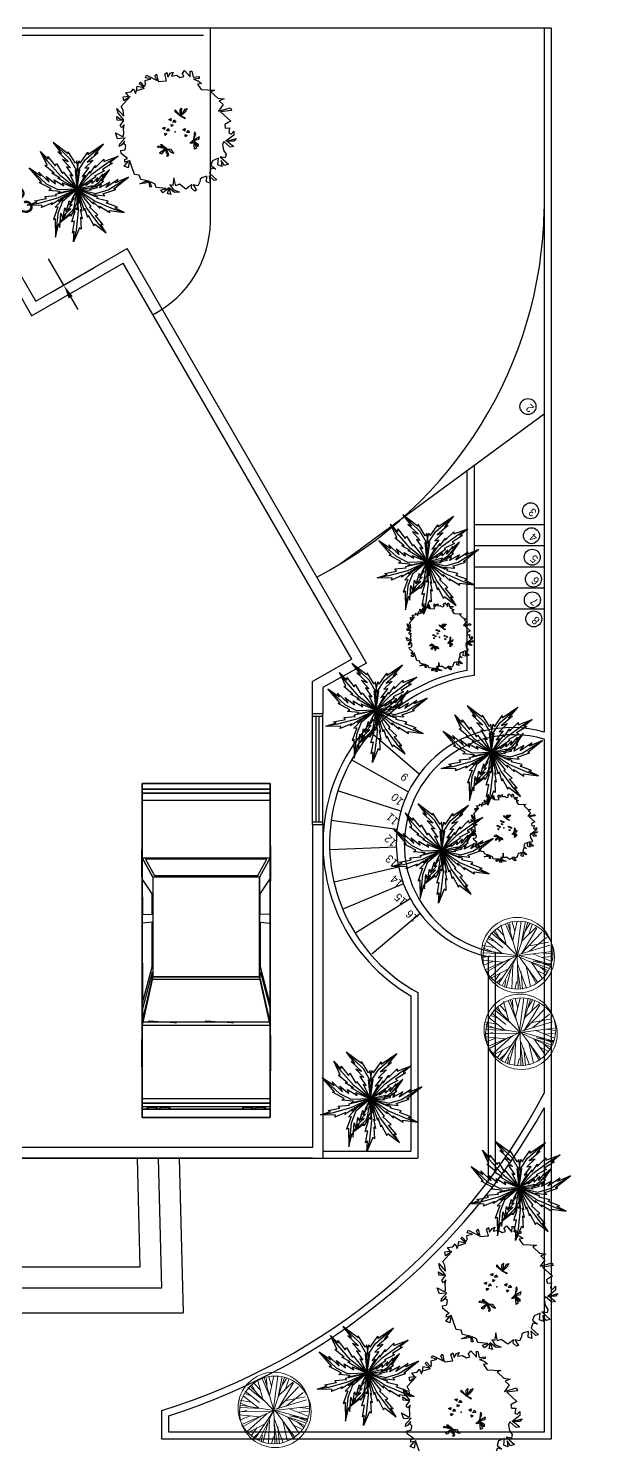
# Model space of a CAD drawing. Header units: millimetres. Extents: x 566 to 755, y 215 to 253.
# Drawn here: x 579.1 to 587.12, y 225.49 to 245.67 of the extents above; entities that cross this region are included whole.
import ezdxf
from ezdxf.enums import TextEntityAlignment as Align

# ---------------------------------------------------------------- set-up
doc = ezdxf.new("R2010")
doc.units = ezdxf.units.MM
doc.header["$LTSCALE"] = 0.05
for name, color, linetype in [('Arbol-Conservar', 84, 'Continuous'), ('escaleras', 30, 'Continuous'), ('muros', 2, 'Continuous'), ('ventanas', 1, 'Continuous')]:
    doc.layers.add(name, color=color, linetype=linetype)
doc.layers.add('Arbol-existente', color=40, linetype='Continuous', lineweight=9)
doc.layers.add('TEXTO', color=7, linetype='Continuous', lineweight=9)
doc.styles.add('ARIAL', font='arial.ttf')
doc.dimstyles.new('ISO-25', dxfattribs={"dimtxt": 0.3, "dimasz": 0.2, "dimexe": 0.5, "dimexo": 0.25, "dimtad": 1, "dimtxsty": 'Standard', "dimcen": 0.02, "dimadec": 0, "dimazin": 0, "dimtfac": 1, "dimtmove": 0, "dimatfit": 3, "dimfxl": 1, "dimarcsym": 0})

# ---------------------------------------------------------------- blocks, each defined once
blk = doc.blocks.new('Palma yuca-0')
for points in [[(0, 0), (0.285, 0.887), (0.196, 0.786), (0.21, 1.337), (0.121, 1.236), (-0.121, 1.826), (-0.145, 1.727), (-0.76, 2.383)], [(0, 0), (0.128, 0.902), (-0.085, 1.469), (-0.76, 2.383)], [(-0.76, 2.383), (-0.445, 1.79), (-0.603, 1.901), (-0.187, 1.357), (-0.446, 1.515), (-0.148, 1.052), (-0.32, 1.131), (-0.096, 0.64), (-0.227, 0.731), (0, 0)], [(0, 0), (0.405, 0.941), (0.913, 1.722), (1.257, 2.154), (1.005, 1.717), (1.127, 1.76), (0.786, 1.299), (0.91, 1.276), (0.538, 0.879), (0.616, 0.859), (0, 0), (0.268, 1.023), (0.298, 0.922), (0.411, 1.358), (0.44, 1.258), (0.678, 1.783), (0.719, 1.688), (1.257, 2.154)], [(0, 0), (-0.725, 0.724), (-1.264, 1.484), (-1.539, 1.963), (-1.226, 1.567), (-1.22, 1.697), (-0.918, 1.209), (-0.851, 1.316), (-0.619, 0.824), (-0.571, 0.89), (0, 0), (-0.852, 0.627), (-0.747, 0.617), (-1.111, 0.882), (-1.007, 0.873), (-1.407, 1.287), (-1.304, 1.29), (-1.539, 1.963)], [(0, 0), (-0.51, 0.43), (-0.418, 0.402), (-0.636, 0.732), (-0.544, 0.704), (-0.621, 1.154), (-0.57, 1.103), (-0.446, 1.735)], [(0, 0), (-0.421, 0.499), (-0.508, 0.924), (-0.446, 1.735)], [(-0.446, 1.735), (-0.411, 1.256), (-0.358, 1.383), (-0.403, 0.895), (-0.306, 1.089), (-0.31, 0.695), (-0.237, 0.808), (-0.186, 0.425), (-0.141, 0.53), (0, 0)], [(0, 0), (-0.955, 0.372), (-1.867, 0.558), (-2.417, 0.617), (-1.928, 0.49), (-2.045, 0.432), (-1.477, 0.352), (-1.548, 0.248), (-1.004, 0.234), (-1.044, 0.164), (0, 0), (-0.917, 0.527), (-0.866, 0.435), (-1.256, 0.661), (-1.205, 0.569), (-1.745, 0.768), (-1.707, 0.673), (-2.417, 0.617)], [(0, 0), (0.554, 0.749), (0.523, 0.618), (0.963, 0.951), (0.933, 0.82), (1.553, 0.967), (1.487, 0.891), (2.378, 0.775)], [(0, 0), (0.658, 0.63), (1.242, 0.789), (2.378, 0.775)], [(2.378, 0.775), (1.713, 0.684), (1.895, 0.621), (1.211, 0.641), (1.491, 0.523), (0.94, 0.494), (1.105, 0.401), (0.576, 0.296), (0.726, 0.243), (0, 0)], [(0, 0), (-1.012, -0.158), (-1.895, -0.455), (-2.4, -0.68), (-1.913, -0.545), (-1.985, -0.653), (-1.454, -0.437), (-1.463, -0.563), (-0.985, -0.302), (-0.985, -0.383), (0, 0), (-1.057, -0.005), (-0.967, -0.059), (-1.418, -0.059), (-1.328, -0.113), (-1.895, -0.212), (-1.814, -0.275), (-2.4, -0.68)], [(0, 0), (-0.876, -0.317), (-0.742, -0.325), (-1.186, -0.652), (-1.052, -0.66), (-1.37, -1.213), (-1.278, -1.171), (-1.421, -2.058)], [(0, 0), (-0.792, -0.451), (-1.111, -0.965), (-1.421, -2.058)], [(-1.421, -2.058), (-1.144, -1.447), (-1.136, -1.64), (-0.96, -0.978), (-0.926, -1.28), (-0.742, -0.76), (-0.7, -0.945), (-0.448, -0.467), (-0.44, -0.627), (0, 0)], [(0, 0), (-0.527, -0.409), (-0.434, -0.385), (-0.665, -0.705), (-0.572, -0.681), (-0.668, -1.128), (-0.614, -1.079), (-0.516, -1.716)], [(0, 0), (-0.441, -0.481), (-0.545, -0.902), (-0.516, -1.716)], [(-0.516, -1.716), (-0.462, -1.238), (-0.414, -1.368), (-0.439, -0.878), (-0.35, -1.076), (-0.339, -0.682), (-0.269, -0.798), (-0.203, -0.417), (-0.162, -0.524), (0, 0)], [(0, 0), (-0.038, -1.024), (-0.229, -1.936), (-0.393, -2.463), (-0.316, -1.964), (-0.415, -2.048), (-0.263, -1.495), (-0.387, -1.519), (-0.184, -1.014), (-0.264, -1.023), (0, 0), (0.119, -1.051), (0.055, -0.968), (0.108, -1.415), (0.044, -1.332), (0.012, -1.907), (-0.06, -1.834), (-0.393, -2.463)], [(0, 0), (1.023, 0.055), (1.948, -0.052), (2.489, -0.168), (1.985, -0.136), (2.078, -0.227), (1.513, -0.126), (1.548, -0.247), (1.026, -0.091), (1.043, -0.17), (0, 0), (1.035, 0.214), (0.958, 0.143), (1.399, 0.236), (1.322, 0.165), (1.898, 0.186), (1.832, 0.107), (2.489, -0.168)], [(0, 0), (0.685, -0.631), (0.558, -0.587), (0.842, -1.06), (0.715, -1.015), (0.795, -1.648), (0.726, -1.574), (0.515, -2.447)], [(0, 0), (0.556, -0.722), (0.651, -1.32), (0.515, -2.447)], [(0.515, -2.447), (0.496, -1.777), (0.414, -1.951), (0.507, -1.273), (0.359, -1.538), (0.39, -0.988), (0.28, -1.142), (0.233, -0.604), (0.163, -0.748), (0, 0)], [(0, 0), (0.518, -0.774), (0.494, -0.641), (0.918, -0.994), (0.894, -0.862), (1.507, -1.038), (1.444, -0.959), (2.34, -0.883)], [(0, 0), (0.628, -0.66), (1.205, -0.846), (2.34, -0.883)], [(2.34, -0.883), (1.68, -0.762), (1.865, -0.707), (1.18, -0.696), (1.465, -0.591), (0.917, -0.537), (1.085, -0.452), (0.562, -0.322), (0.714, -0.276), (0, 0)]]:
    blk.add_lwpolyline(points)
blk.add_point((0, 0))
at = {"layer": 'TEXTO', "style": 'ARIAL'}
blk.add_attdef('0', text='', height=2.5, rotation=242.44119, dxfattribs=at).set_placement((-3.103, 1.619), align=Align.MIDDLE_CENTER)
blk = doc.blocks.new('*D12')
at = {"layer": 'Defpoints', "color": 0}
for p in [(578.089, 244.627), (577.692, 244.397), (579.203, 241.78)]:
    blk.add_point(p, dxfattribs=at)
at = {"layer": 'muros', "color": 0, "lineweight": -2}
for p, q in [((577.989, 244.8), (577.889, 244.973)), ((577.909, 244.522), (578.523, 244.877)), ((578.089, 244.627), (578.308, 244.249)), ((579.601, 242.009), (579.383, 242.387)), ((579.42, 241.905), (580.034, 242.259)), ((579.701, 241.836), (579.801, 241.663))]:
    blk.add_line(p, q, dxfattribs=at)
at = {"layer": 'muros', "color": 0}
for points in [[(578.018, 244.816), (577.961, 244.783), (578.089, 244.627)], [(579.729, 241.853), (579.672, 241.819), (579.601, 242.009)]]:
    blk.add_solid(points, dxfattribs=at)
at = {"layer": 'muros', "color": 0, "insert": (578.845, 243.318), "char_height": 0.3, "attachment_point": 5, "rotation": 300}
blk.add_mtext('3,02', dxfattribs=at)
blk = doc.blocks.new('Urapan-0')
for points in [[(-5.38, 0.31), (-5.61, 0.82), (-6.64, 0.82), (-6.46, 1.06), (-5.75, 1.06), (-6.36, 1.57), (-5.99, 1.71), (-5.61, 1.25), (-5.33, 1.71), (-5.29, 1.95), (-5.47, 2.18), (-5.57, 2.65), (-5.15, 2.88), (-5.8, 3.07), (-5.71, 3.26), (-5.24, 3.26), (-5.01, 2.93), (-4.96, 3.35), (-4.87, 3.72), (-4.02, 3.82), (-3.84, 4.19), (-3.13, 3.68), (-3.6, 4.38), (-3.32, 4.52), (-3.88, 4.66), (-4.58, 4.42), (-4.21, 4.8), (-3.46, 4.84), (-4.07, 5.22), (-3.74, 5.36), (-3.46, 4.8), (-3.32, 5.64), (-2.99, 5.59), (-3.27, 5.08), (-2.43, 5.69), (-2.06, 5.5), (-1.49, 5.69), (-2.01, 5.97), (-1.87, 6.11), (-1.49, 5.78), (-1.26, 6.15), (-0.89, 6.57), (-1.12, 6.01), (-1.4, 5.73), (-0.65, 6.15), (-0.23, 5.92), (0.19, 6.2), (1.6, 5.45), (1.17, 6.15), (1.6, 6.29), (1.6, 5.59), (1.83, 5.92), (2.02, 5.73), (1.88, 5.45), (2.72, 5.5), (2.95, 5.31), (2.67, 4.94), (2.91, 4.56), (3.14, 4.56), (3.33, 4.33), (3.28, 4.8), (3.37, 5.08), (3.52, 4.84), (3.52, 4), (4.04, 4.6), (4.63, 4.28), (3.89, 4.1), (3.75, 3.97), (3.98, 3.68), (4.25, 3.46), (4.51, 3.05), (4.5, 3.44), (4.78, 3.4), (4.83, 2.74), (5.39, 3.16), (5.67, 2.93), (5.2, 2.88), (4.87, 2.69), (5.81, 2.55), (6.23, 2.27), (5.15, 2.41), (5.62, 1.99), (6.04, 1.81), (6.04, 0.4), (6.23, 1.2), (6.56, 0.92), (6.18, 0.5), (6.65, 0.4), (6.29, -0.03), (6.32, -0.43), (5.83, -0.22), (5.94, -0.49)], [(-0.45, 1.92), (-0.1, 1.96), (0.11, 1.94), (0.26, 2.06), (-0.45, 1.95), (0.02, 2.13), (0.31, 2.31), (0.35, 2.45), (-0.45, 1.96), (-0.26, 2.78), (-0.49, 2.65), (-0.48, 1.97), (-0.84, 1.7), (-1.39, 1.79), (-1.14, 1.91), (-0.83, 1.89), (-0.45, 1.95), (-1.08, 2.26), (-1.09, 2.49), (-0.89, 2.21), (-0.85, 2.31), (-0.51, 1.99)], [(-0.14, -6.06), (0.04, -5.68), (-0.94, -5.66), (-1.5, -6.03), (-1.26, -5.54), (-1.83, -5.52), (-1.92, -4.68), (-2.62, -5.8), (-2.9, -5.66), (-2.15, -4.77), (-3.61, -4.77), (-3.51, -4.54), (-3.37, -4.07), (-3.65, -3.84), (-3.98, -4.16), (-4.26, -3.7), (-4.54, -3.79), (-4.54, -4.21), (-4.82, -3.88), (-4.64, -2.85), (-5.24, -3.79), (-5.24, -3.42), (-4.73, -2.95), (-5.62, -3), (-5.38, -2.67), (-4.5, -2.67), (-4.59, -2.34), (-5.06, -1.97), (-5.57, -1.83), (-5.76, -1.5), (-5.29, -1.22), (-6.46, -1.22), (-6.23, -0.84), (-5.62, -0.99), (-6.09, -0.56), (-5.67, -0.42), (-5.24, -0.99), (-4.96, -0.38), (-5.15, 0.09), (-5.81, 0.04), (-5.38, 0.28)], [(-2.07, -0.61), (-2.65, -0.67), (-2.83, -0.47), (-2.03, -0.61), (-2.36, -1.08), (-2.24, -1.33), (-2.01, -0.59), (-1.75, -1.32), (-1.49, -1.37), (-2.01, -0.63), (-2.81, -0.21), (-2.73, 0.01), (-2.05, -0.63), (-2.1, -0.25), (-1.95, -0.14), (-1.99, -0.61)], [(5.51, -1.21), (5.94, -0.49), (6.21, -0.89), (5.61, -1.26), (6.26, -1.26), (6.26, -1.45), (5.61, -1.4), (5.7, -1.63), (5.98, -1.91), (5.65, -2.43), (6.17, -2.15), (6.26, -2.43), (5.04, -2.76), (5.56, -2.94), (5.56, -3.22), (4.9, -2.76), (4.29, -3.41), (4.9, -3.78), (4.86, -4.06), (4.44, -3.78), (4.53, -4.25), (4.39, -4.53), (4.25, -4.11), (3.92, -4.53), (3.45, -4.63), (3.26, -4.95), (3.55, -5.09), (3.59, -5.47), (2.7, -5.37), (3.12, -5.84), (2.98, -5.93), (2.47, -5.56), (2.05, -6.03), (1.91, -5.89), (2.28, -5.42), (1.81, -5.61), (1.35, -5.65), (1.63, -5.33), (0.97, -5.14), (-0.14, -6.06)], [(0.7, -1.61), (1.17, -2.07), (1.17, -2.31), (0.69, -1.63), (0.83, -2.5), (0.74, -2.68), (0.64, -2.25), (0.7, -1.64), (0.29, -1.8), (0.14, -1.73), (0.7, -1.63), (1.43, -1.59), (1.56, -1.72), (0.74, -1.64)]]:
    blk.add_lwpolyline(points)
for points in [[(0.74, 0.83), (0.51, 0.74), (0.54, 0.99)], [(0.53, 0.33), (0.74, 0.53), (0.81, 0.25)], [(1, 0.57), (1.26, 0.6), (1.16, 0.36)], [(-0.96, -0.48), (-1.19, -0.57), (-1.15, -0.32)], [(-1.16, -0.98), (-0.95, -0.78), (-0.88, -1.06)], [(-0.69, -0.74), (-0.43, -0.71), (-0.53, -0.95)], [(0.86, -0.3), (0.63, -0.39), (0.67, -0.15)], [(0.66, -0.8), (0.87, -0.6), (0.94, -0.88)], [(1.12, -0.56), (1.39, -0.53), (1.28, -0.77)]]:
    blk.add_lwpolyline(points, close=True)
blk.add_point((0, 0))
at = {"layer": 'TEXTO', "style": 'ARIAL'}
blk.add_attdef('0', text='', height=5, rotation=242.4412, dxfattribs=at).set_placement((-12.41, 6.48), align=Align.MIDDLE_CENTER)
blk = doc.blocks.new('Arbol existente')
for p, q in [((-0.45, 1.65), (-1.79, 4.26)), ((-1.11, 3.54), (-1.59, 4.36)), ((0, 0), (-1.21, 4.41)), ((0, 0), (-0.63, 4.47)), ((-0.5, 3.5), (-0.4, 4.52)), ((-0.3, 2.14), (0.63, 4.6)), ((0.16, 3.35), (0, 4.6)), ((0, 0), (1.96, 4.28)), ((0.45, 0.98), (0.8, 4.58)), ((0.71, 1.56), (1.62, 4.34)), ((1.94, 2.73), (2.55, 4)), ((-0.74, 0.78), (-3.91, 2.43)), ((-1.86, 1.26), (-3.59, 2.88)), ((-1.18, 1.24), (-3.38, 3.1)), ((0, 0), (-3.12, 3.31)), ((-2.31, 2.68), (-2.79, 3.61)), ((-0.37, 1.34), (-2.48, 3.85)), ((0, 0), (3.9, 2.5)), ((0.11, 0.25), (3.42, 3.28)), ((0.9, 1.96), (3.1, 3.58)), ((1.44, 0.92), (3.68, 2.75)), ((2.76, 2.48), (3.37, 3.35)), ((2.98, 1.91), (4.19, 2.32)), ((3.11, 1.25), (4.44, 2.08)), ((-2.22, 0.32), (-4.54, 1.07)), ((-0.26, -0.08), (-4.54, 0.8)), ((-1.83, 0.24), (-4.17, 1.89)), ((1.71, -0.11), (4.75, 0.05)), ((1.82, 1.16), (4.49, 1.34)), ((2.19, 0.49), (4.7, 0.64)), ((3.66, 0.6), (4.57, 0.97)), ((-2.07, -0.61), (-4.66, -0.02)), ((-3.33, -0.32), (-4.66, -0.69)), ((-3.4, -0.99), (-4.54, -1.04)), ((0, 0), (-4.48, -1.31)), ((-1.64, -0.48), (-4.43, -1.65)), ((-1.97, -1.09), (-4.39, -1.96)), ((-2.12, -0.92), (-4.27, -2.12)), ((-0.18, -0.21), (-4.21, -2.19)), ((-3.34, -1.6), (-4.16, -2.25)), ((-1.42, -1.63), (-3.94, -2.55)), ((0, 0), (-3.12, -3.59)), ((-0.04, -0.27), (-2.34, -4.07)), ((-0.84, -1.6), (-1.31, -4.54)), ((-0.21, -0.56), (-0.34, -4.68)), ((-0.22, -0.74), (0.53, -4.62)), ((0, 0), (1.97, -4.34)), ((0, 0), (3.93, -2.44)), ((0, 0), (4.67, -0.29)), ((0.23, -0.15), (2.77, -3.87)), ((0.71, -1.56), (2.31, -4.22)), ((1.46, -0.9), (4.15, -2.17)), ((1.84, -1.14), (3.18, -3.53)), ((2.16, -0.13), (4.52, -1.64)), ((3.01, -1.86), (3.72, -2.59)), ((3.25, -0.83), (4.49, -0.92)), ((3.53, -0.22), (4.58, -0.55)), ((-2.63, -2.07), (-3.55, -3.1)), ((-2.32, -2.67), (-3.35, -3.4)), ((-0.31, -2.14), (-1.93, -4.27)), ((0.89, -1.97), (0.68, -4.65)), ((0.79, -3.25), (1.37, -4.57)), ((1.46, -3.22), (1.69, -4.42)), ((2.47, -2.27), (3.61, -2.99))]:
    blk.add_line(p, q)
for centre in [(-0.25, 0), (0.25, -0.25)]:
    blk.add_circle(centre, 4.9)
blk = doc.blocks.new('car')
at = {"color": 8, "extrusion": (-0.51416, 1.80689e-15, 0.857694), "const_width": 0.0127, "elevation": 0.047}
for points in [[(-1.452, 1.997), (-1.857, 2.033)], [(-0.64, 1.997), (-1.045, 2.033)]]:
    blk.add_lwpolyline(points, dxfattribs=at)
at = {"color": 7, "extrusion": (-0.985083, 9.05695e-16, 0.172078)}
for centre in [(-1.801, 0.876, -0.329), (-1.622, 0.876, -0.329), (-0.44, 0.876, -0.329), (-0.26, 0.876, -0.329)]:
    blk.add_circle(centre, 0.0762, dxfattribs=at)
at = {"color": 8, "extrusion": (-1.22515e-16, 1, -1.83772e-16)}
for centre, radius in [((-1.259, 0.388, 1.941), 0.388), ((-1.259, 0.388, 1.945), 0.251), ((-3.962, 0.388, 1.941), 0.388), ((-3.962, 0.388, 1.945), 0.251)]:
    blk.add_circle(centre, radius, dxfattribs=at)
at = {"extrusion": (-1.22515e-16, 1, -1.83772e-16)}
for centre, radius in [((-1.259, 0.388, 1.948), 0.194), ((-1.259, 0.388, 1.948), 0.138), ((-3.962, 0.388, 1.948), 0.194), ((-3.962, 0.388, 1.948), 0.138)]:
    blk.add_circle(centre, radius, dxfattribs=at)
at = {"color": 8, "extrusion": (-1.22515e-16, -1, -1.83772e-16)}
for centre, radius in [((1.259, 0.388, -0.12), 0.388), ((1.259, 0.388, -0.117), 0.251), ((3.962, 0.388, -0.12), 0.388), ((3.962, 0.388, -0.117), 0.251)]:
    blk.add_circle(centre, radius, dxfattribs=at)
at = {"extrusion": (-1.22515e-16, -1, -1.83772e-16)}
for centre, radius in [((1.259, 0.388, -0.114), 0.194), ((1.259, 0.388, -0.114), 0.138), ((3.962, 0.388, -0.114), 0.194), ((3.962, 0.388, -0.114), 0.138)]:
    blk.add_circle(centre, radius, dxfattribs=at)
at = {"color": 8}
for points in [[(0.462, 0.12, 0.713), (0.462, 1.941, 0.713), (0.343, 1.941, 0.673), (0.343, 0.12, 0.673)], [(0.343, 1.941, 0.673), (0.343, 0.12, 0.673), (0.343, 0.12, 0.488), (0.343, 1.941, 0.488)], [(0.343, 0.12, 0.488), (0.343, 1.941, 0.488), (0.546, 1.941, 0.434), (0.546, 0.12, 0.434)], [(0.462, 1.941, 0.713), (0.343, 1.941, 0.673), (0.343, 1.941, 0.488), (0.546, 1.941, 0.434)], [(4.864, 0.12, 0.401), (5.098, 0.12, 0.401), (5.098, 1.941, 0.401), (4.864, 1.941, 0.401)], [(5.098, 1.941, 0.627), (5.098, 1.941, 0.401), (4.864, 1.941, 0.401), (5.019, 1.941, 0.627)], [(5.019, 1.941, 0.627), (5.098, 1.941, 0.627), (5.098, 0.12, 0.627), (5.019, 0.12, 0.627)], [(5.098, 1.941, 0.627), (5.098, 1.941, 0.401), (5.098, 0.12, 0.401), (5.098, 0.12, 0.627)], [(0.462, 0.12, 0.713), (0.343, 0.12, 0.673), (0.343, 0.12, 0.488), (0.546, 0.12, 0.434)], [(5.098, 0.12, 0.627), (5.098, 0.12, 0.401), (4.864, 0.12, 0.401), (5.019, 0.12, 0.627)]]:
    blk.add_3dface(points, dxfattribs=at)
for points in [[(0.496, 0.12, 0.906), (0.496, 1.941, 0.906), (0.462, 1.941, 0.713), (0.462, 0.12, 0.713)], [(1.043, 1.941, 0.762), (0.885, 1.941, 0.604), (0.462, 1.941, 0.713), (0.496, 1.941, 0.906)], [(0.885, 1.941, 0.604), (0.827, 1.941, 0.388), (0.546, 1.941, 0.434), (0.462, 1.941, 0.713)], [(1.043, 1.941, 0.762), (1.259, 1.941, 0.82), (1.238, 1.941, 0.993), (0.496, 1.941, 0.906)], [(1.659, 1.941, 1.042), (1.659, 0.12, 1.042), (0.496, 0.12, 0.906), (0.496, 1.941, 0.906)], [(0.614, 0.12, 0.348), (0.546, 0.12, 0.434), (0.546, 1.941, 0.434), (0.614, 1.941, 0.348)], [(0.546, 1.941, 0.434), (0.614, 1.941, 0.348), (0.831, 1.941, 0.329), (0.827, 1.941, 0.388)], [(1.659, 1.941, 1.042), (1.474, 1.941, 0.762), (1.259, 1.941, 0.82), (1.238, 1.941, 0.993)], [(3.746, 1.941, 0.762), (3.744, 1.941, 1.059), (1.659, 1.941, 1.042), (1.474, 1.941, 0.762)], [(3.589, 1.941, 0.604), (3.746, 1.941, 0.762), (1.474, 1.941, 0.762), (1.632, 1.941, 0.604)], [(1.632, 1.941, 0.604), (1.68, 1.941, 0.426), (3.531, 1.941, 0.388), (3.589, 1.941, 0.604)], [(2.344, 1.789, 1.453), (1.659, 1.941, 1.042), (1.659, 0.12, 1.042), (2.344, 0.273, 1.453)], [(2.344, 1.789, 1.453), (1.659, 1.941, 1.042), (4.042, 1.941, 1.061), (3.766, 1.789, 1.453)], [(1.68, 1.941, 0.426), (1.69, 1.941, 0.277), (3.523, 1.941, 0.277), (3.531, 1.941, 0.388)], [(4.042, 1.941, 1.061), (3.962, 1.941, 0.82), (3.746, 1.941, 0.762), (3.744, 1.941, 1.059)], [(3.766, 1.789, 1.453), (4.042, 1.941, 1.061), (4.042, 0.12, 1.061), (3.766, 0.273, 1.453)], [(4.963, 1.941, 0.942), (4.042, 1.941, 1.061), (3.962, 1.941, 0.82), (4.178, 1.941, 0.762)], [(4.042, 0.12, 1.061), (4.963, 0.12, 0.942), (4.963, 1.941, 0.942), (4.042, 1.941, 1.061)], [(4.336, 1.941, 0.604), (4.178, 1.941, 0.762), (4.963, 1.941, 0.942), (4.963, 1.941, 0.81)], [(4.336, 1.941, 0.604), (4.963, 1.941, 0.81), (5.019, 1.941, 0.762), (5.019, 1.941, 0.627)], [(4.394, 1.941, 0.388), (4.336, 1.941, 0.604), (5.019, 1.941, 0.627), (4.864, 1.941, 0.401)], [(4.864, 1.941, 0.401), (4.839, 1.941, 0.365), (4.389, 1.941, 0.325), (4.394, 1.941, 0.388)], [(4.963, 0.12, 0.81), (5.019, 0.12, 0.762), (5.019, 1.941, 0.762), (4.963, 1.941, 0.81)], [(4.963, 0.12, 0.942), (4.963, 0.12, 0.81), (4.963, 1.941, 0.81), (4.963, 1.941, 0.942)], [(5.019, 0.12, 0.762), (5.019, 0.12, 0.627), (5.019, 1.941, 0.627), (5.019, 1.941, 0.762)], [(3.766, 1.789, 1.453), (2.344, 1.789, 1.453), (2.344, 0.273, 1.453), (3.766, 0.273, 1.453)], [(4.042, 0.12, 1.061), (3.766, 0.273, 1.453), (2.344, 0.273, 1.453), (1.659, 0.12, 1.042)], [(1.043, 0.12, 0.762), (0.885, 0.12, 0.604), (0.462, 0.12, 0.713), (0.496, 0.12, 0.906)], [(0.885, 0.12, 0.604), (0.827, 0.12, 0.388), (0.546, 0.12, 0.434), (0.462, 0.12, 0.713)], [(1.043, 0.12, 0.762), (1.259, 0.12, 0.82), (1.238, 0.12, 0.993), (0.496, 0.12, 0.906)], [(0.546, 0.12, 0.434), (0.614, 0.12, 0.348), (0.831, 0.12, 0.329), (0.827, 0.12, 0.388)], [(1.659, 0.12, 1.042), (1.474, 0.12, 0.762), (1.259, 0.12, 0.82), (1.238, 0.12, 0.993)], [(3.746, 0.12, 0.762), (3.744, 0.12, 1.059), (1.659, 0.12, 1.042), (1.474, 0.12, 0.762)], [(1.632, 0.12, 0.604), (1.68, 0.12, 0.426), (3.531, 0.12, 0.388), (3.589, 0.12, 0.604)], [(1.68, 0.12, 0.426), (1.69, 0.12, 0.277), (3.523, 0.12, 0.277), (3.531, 0.12, 0.388)], [(4.042, 0.12, 1.061), (3.962, 0.12, 0.82), (3.746, 0.12, 0.762), (3.744, 0.12, 1.059)], [(4.963, 0.12, 0.942), (4.042, 0.12, 1.061), (3.962, 0.12, 0.82), (4.178, 0.12, 0.762)], [(4.336, 0.12, 0.604), (4.178, 0.12, 0.762), (4.963, 0.12, 0.942), (4.963, 0.12, 0.81)], [(4.336, 0.12, 0.604), (4.963, 0.12, 0.81), (5.019, 0.12, 0.762), (5.019, 0.12, 0.627)], [(4.394, 0.12, 0.388), (4.336, 0.12, 0.604), (5.019, 0.12, 0.627), (4.864, 0.12, 0.401)], [(4.864, 0.12, 0.401), (4.839, 0.12, 0.365), (4.389, 0.12, 0.325), (4.394, 0.12, 0.388)]]:
    blk.add_3dface(points)
at = {"color": 4}
for points in [[(2.311, 1.802, 1.437), (2.311, 0.261, 1.437), (1.701, 0.125, 1.071), (1.701, 1.941, 1.071)], [(2.311, 1.802, 1.437), (2.412, 1.803, 1.423), (1.888, 1.939, 1.067), (1.701, 1.941, 1.071)], [(1.977, 1.939, 1.069), (2.488, 1.803, 1.425), (3.124, 1.803, 1.429), (3.108, 1.941, 1.073)], [(3.238, 1.802, 1.432), (3.53, 1.8, 1.439), (3.743, 1.941, 1.077), (3.235, 1.94, 1.076)], [(3.788, 0.294, 1.427), (4.022, 0.167, 1.094), (4.022, 1.894, 1.094), (3.788, 1.767, 1.427)], [(2.311, 0.261, 1.437), (2.412, 0.259, 1.423), (1.888, 0.122, 1.067), (1.701, 0.125, 1.071)], [(1.977, 0.123, 1.069), (2.488, 0.259, 1.425), (3.124, 0.259, 1.429), (3.108, 0.121, 1.073)], [(3.238, 0.26, 1.432), (3.53, 0.261, 1.439), (3.743, 0.12, 1.077), (3.235, 0.122, 1.076)]]:
    blk.add_3dface(points, dxfattribs=at)
at = {"invisible_edges": 2}
blk.add_3dface([(3.589, 0.12, 0.604), (3.746, 0.12, 0.762), (1.474, 0.12, 0.762), (1.632, 0.12, 0.604)], dxfattribs=at)

msp = doc.modelspace()

# ---------------------------------------------------------------- linework, layer by layer
at = {"layer": 'escaleras'}
for centre in [(586.214, 240.281), (586.251, 238.795), (586.264, 238.441), (586.274, 238.134), (586.291, 237.822), (586.276, 237.526), (586.297, 237.256)]:
    msp.add_circle(centre, 0.114, dxfattribs=at)
at = {"layer": 'muros', "color": 2}
for p, q in [((586.545, 245.669), (566.345, 245.669)), ((581.692, 242.913), (581.692, 245.669)), ((586.445, 245.669), (586.445, 235.643)), ((586.545, 245.669), (586.545, 225.569)), ((581.592, 245.569), (571.246, 245.569)), ((583.526, 238.031), (586.445, 240.179)), ((585.345, 239.369), (585.345, 236.518)), ((585.445, 239.443), (585.445, 236.451)), ((585.445, 238.599), (586.445, 238.599)), ((585.445, 238.299), (586.445, 238.299)), ((585.445, 237.999), (586.445, 237.999)), ((585.445, 237.699), (586.445, 237.699)), ((585.445, 237.399), (586.445, 237.399)), ((584.662, 235.042), (583.976, 235.639)), ((586.445, 235.543), (586.445, 230.499)), ((584.508, 234.79), (583.702, 235.249)), ((584.401, 234.514), (583.507, 234.807)), ((584.348, 234.255), (583.41, 234.385)), ((584.337, 234.002), (583.389, 233.967)), ((584.371, 233.719), (583.451, 233.503)), ((584.44, 233.482), (583.576, 233.118)), ((584.537, 233.267), (583.749, 232.773)), ((584.679, 233.056), (583.993, 232.485)), ((585.745, 232.504), (585.745, 229.376)), ((585.645, 232.443), (585.645, 229.242)), ((584.545, 231.887), (584.545, 229.673)), ((584.645, 231.931), (584.645, 229.573)), ((586.445, 230.289), (586.445, 225.669)), ((583.292, 229.673), (584.545, 229.673)), ((580.645, 229.573), (580.685, 228.019)), ((580.946, 229.573), (580.993, 227.719)), ((581.246, 229.573), (581.302, 227.369)), ((583.292, 229.573), (584.645, 229.573)), ((580.685, 228.019), (578.961, 228.019)), ((580.993, 227.719), (578.961, 227.719)), ((577.242, 227.369), (581.302, 227.369)), ((580.999, 225.569), (580.999, 225.976)), ((581.099, 225.669), (581.099, 225.903)), ((586.445, 225.669), (581.099, 225.669)), ((586.545, 225.569), (580.999, 225.569))]:
    msp.add_line(p, q, dxfattribs=at)
at = {"layer": 'muros'}
for p, q in [((579.203, 241.78), (578.847, 242.397)), ((579.203, 241.78), (580.502, 242.53)), ((583.912, 236.623), (580.502, 242.53)), ((579.148, 241.575), (578.717, 242.322)), ((579.142, 241.571), (580.447, 242.325)), ((583.706, 236.68), (580.447, 242.325)), ((583.706, 236.68), (583.142, 236.364)), ((583.912, 236.623), (583.292, 236.276)), ((583.142, 235.909), (583.142, 236.364)), ((583.292, 236.276), (583.292, 235.909)), ((583.142, 234.325), (583.142, 229.723)), ((583.292, 234.325), (583.292, 229.573)), ((583.142, 229.723), (575.142, 229.723)), ((580.642, 229.723), (577.092, 229.723)), ((583.142, 229.723), (580.792, 229.723)), ((583.142, 229.573), (574.992, 229.581)), ((577.692, 229.573), (580.192, 229.573)), ((580.192, 229.573), (583.292, 229.573))]:
    msp.add_line(p, q, dxfattribs=at)
at = {"layer": 'muros', "color": 2}
for centre, radius, start, end in [((580.428, 243.189), 6.018, 297.4713, 359.0701), ((580.174, 242.938), 1.518, 297.4713, 359.0701), ((585.799, 234.055), 2.505, 100.4477, 239.9526), ((585.812, 234.055), 2.424, 98.7106, 241.2176), ((585.987, 234.058), 1.65, 73.8884, 258.0391), ((586.013, 234.043), 1.561, 73.9436, 260.1119), ((578.244, 234.833), 9.275, 287.2807, 332.142), ((578.244, 234.833), 9.375, 287.7312, 331.0069)]:
    msp.add_arc(centre, radius, start, end, dxfattribs=at)
at = {"layer": 'ventanas'}
for p, q in [((583.142, 234.325), (583.142, 235.909)), ((583.142, 235.909), (583.292, 235.909)), ((583.292, 234.325), (583.292, 235.909)), ((583.142, 235.87), (583.292, 235.87)), ((583.197, 234.365), (583.197, 235.87)), ((583.237, 234.365), (583.237, 235.87)), ((583.142, 234.365), (583.292, 234.365)), ((583.142, 234.325), (583.292, 234.325))]:
    msp.add_line(p, q, dxfattribs=at)

# ---------------------------------------------------------------- block references
at = {"layer": 'Arbol-Conservar', "rotation": 138}
for name, p, xscale, yscale, zscale in [('Urapan-0', (581.189, 244.193), 0.1349999999999998, 0.1349999999999998, 0.135), ('Palma yuca-0', (579.792, 243.376), 0.3000000000000007, 0.2999999999999998, 0.3), ('Palma yuca-0', (584.777, 238.069), 0.3000000000000007, 0.2999999999999998, 0.3), ('Urapan-0', (584.954, 236.997), 0.07507121988548354, 0.07507121988548354, 0.07507121988548367), ('Palma yuca-0', (584.049, 235.954), 0.3000000000000007, 0.2999999999999998, 0.3), ('Palma yuca-0', (585.692, 235.35), 0.3000000000000007, 0.2999999999999998, 0.3), ('Palma yuca-0', (584.988, 233.954), 0.3000000000000007, 0.2999999999999998, 0.3), ('Urapan-0', (585.87, 234.278), 0.07507121988548354, 0.07507121988548354, 0.07507121988548367), ('Palma yuca-0', (583.97, 230.416), 0.3000000000000007, 0.2999999999999998, 0.3), ('Palma yuca-0', (586.088, 229.148), 0.3000000000000007, 0.2999999999999998, 0.3), ('Urapan-0', (585.772, 227.737), 0.1349999999999998, 0.1349999999999998, 0.135), ('Palma yuca-0', (583.923, 226.508), 0.3000000000000007, 0.2999999999999998, 0.3), ('Urapan-0', (585.264, 225.953), 0.1349999999999998, 0.1349999999999998, 0.135)]:
    msp.add_blockref(name, p, dxfattribs=dict(at, xscale=xscale, yscale=yscale, zscale=zscale))
at = {"layer": 'Arbol-existente', "color": 125, "xscale": 0.104042380919826, "yscale": 0.1040423809204398, "zscale": 0.1040423809204399, "rotation": 137.9890997350553}
for p in [(586.061, 232.455), (586.101, 231.363), (582.595, 225.976)]:
    msp.add_blockref('Arbol existente', p, dxfattribs=at)
at = {"layer": 'muros', "color": 9, "rotation": 90}
msp.add_blockref('car', (582.661, 229.81), dxfattribs=at)

# ---------------------------------------------------------------- texts
at = {"layer": 'escaleras', "char_height": 0.11401, "width": 0.0029, "attachment_point": 1, "rotation": 138}
for s, insert in [('{\\fHalibut|b0|i0|c0|p34;2}', (586.234, 240.185)), ('{\\fHalibut|b0|i0|c0|p34;3}', (586.271, 238.7)), ('{\\fHalibut|b0|i0|c0|p34;4}', (586.284, 238.345)), ('{\\fHalibut|b0|i0|c0|p34;5}', (586.294, 238.038)), ('{\\fHalibut|b0|i0|c0|p34;6}', (586.311, 237.726)), ('{\\fHalibut|b0|i0|c0|p34;7}', (586.297, 237.43)), ('{\\fHalibut|b0|i0|c0|p34;8}', (586.317, 237.16)), ('{\\fHalibut|b0|i0|c0|p34;9}', (584.448, 234.931)), ('{\\fHalibut|b0|i0|c0|p34;10}', (584.376, 234.584)), ('{\\fHalibut|b0|i0|c0|p34;11}', (584.307, 234.304)), ('{\\fHalibut|b0|i0|c0|p34;12}', (584.281, 233.995)), ('{\\fHalibut|b0|i0|c0|p34;13}', (584.296, 233.707)), ('{\\fHalibut|b0|i0|c0|p34;14}', (584.366, 233.416)), ('{\\fHalibut|b0|i0|c0|p34;15}', (584.422, 233.16)), ('{\\fHalibut|b0|i0|c0|p34;16}', (584.585, 232.921))]:
    msp.add_mtext(s, dxfattribs=dict(at, insert=insert))

# ---------------------------------------------------------------- dimensions: what is measured, and where the dimension line sits
at = {"layer": 'muros', "color": 4}
dim = msp.add_aligned_dim(p1=(579.203, 241.78), p2=(577.692, 244.397), distance=-0.459, dimstyle='ISO-25', override={"dimtad": 0}, dxfattribs=at)
dim.commit()
dim.dimension.update_dxf_attribs({"geometry": '*D12', "text_midpoint": (578.845, 243.318)})

doc.saveas('drawing.dxf')
